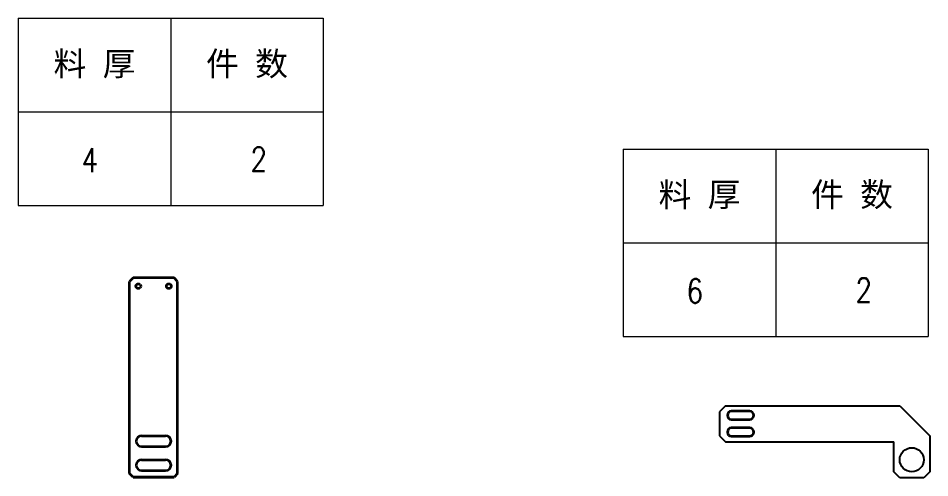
# Model space of a CAD drawing. Header units: millimetres. Extents: x 1333 to 190452, y -42879 to -5704.
# Drawn here: x 185146 to 185905, y -22188 to -21805 of the extents above; entities that cross this region are included whole.
import ezdxf
from ezdxf.enums import TextEntityAlignment as Align

# ---------------------------------------------------------------- set-up
doc = ezdxf.new("R2010")
doc.units = ezdxf.units.MM
doc.header["$LTSCALE"] = 0.5
doc.layers.add('标注线', color=3, linetype='Continuous', lineweight=18)
doc.layers.add('粗实线', color=7, linetype='Continuous', lineweight=35)
doc.styles.add('DIM', font='romans.shx', dxfattribs={"width": 0.8, "bigfont": 'bigfont.shx'})
doc.styles.get("Standard").update_dxf_attribs({"font": 'simplex.shx'})

# ---------------------------------------------------------------- blocks, each defined once
blk = doc.blocks.new('*T483')
at = {"color": 0, "linetype": 'ByBlock', "lineweight": -2, "transparency": 16777216}
for p, q in [((0, 0), (127, 0)), ((0, 0), (0, -78)), ((63.5, 0), (63.5, -78)), ((127, 0), (127, -78)), ((0, -39), (127, -39)), ((0, -78), (127, -78))]:
    blk.add_line(p, q, dxfattribs=at)
at = {"color": 0, "transparency": 16777216, "char_height": 10, "width": 60.5, "attachment_point": 5}
for s, insert in [('{\\fSimSun|b0|i0|c134|p2;料 厚}', (31.75, -19.5)), ('{\\fSimSun|b0|i0|c134|p2;件 数}', (95.25, -19.5))]:
    blk.add_mtext(s, dxfattribs=dict(at, insert=insert))
blk = doc.blocks.new('拆图参数')
blk.add_blockref('*T483', (-63.5, 78))
at = {"style": 'DIM', "width": 0.8}
blk.add_attdef('6', text='', height=10, dxfattribs=at).set_placement((-37.13, 18.91), align=Align.MIDDLE_LEFT)
blk.add_attdef('1', text='', height=10, dxfattribs=at).set_placement((36.65, 19.27), align=Align.MIDDLE_CENTER)

msp = doc.modelspace()

# ---------------------------------------------------------------- linework, layer by layer
for p, q in [((185735.227, -22127.617), (185730.227, -22132.617)), ((185730.227, -22132.617), (185730.227, -22152.617)), ((185880.267, -22127.617), (185905.267, -22152.617)), ((185875.267, -22182.617), (185875.267, -22157.617)), ((185905.267, -22152.617), (185905.267, -22182.617))]:
    msp.add_line(p, q)
at = {"ltscale": 0.244444}
msp.add_line((185735.227, -22127.617), (185880.267, -22127.617), dxfattribs=at)
at = {"ltscale": 0.119444}
for p, q in [((185730.227, -22152.617), (185735.227, -22157.617)), ((185735.227, -22157.617), (185875.267, -22157.617))]:
    msp.add_line(p, q, dxfattribs=at)
at = {"ltscale": 0.176777}
for p, q in [((185880.267, -22187.617), (185875.267, -22182.617)), ((185905.267, -22182.617), (185900.267, -22187.617))]:
    msp.add_line(p, q, dxfattribs=at)
at = {"ltscale": 0.5}
msp.add_line((185900.267, -22187.617), (185880.267, -22187.617), dxfattribs=at)
msp.add_circle((185890.267, -22172.617), 10)
at = {"layer": '粗实线', "ltscale": 0.106066}
for p, q in [((185241.927, -22021.112), (185238.927, -22024.112)), ((185278.927, -22024.112), (185275.927, -22021.112)), ((185241.927, -22187.112), (185238.927, -22184.112)), ((185278.927, -22184.112), (185275.927, -22187.112))]:
    msp.add_line(p, q, dxfattribs=at)
at = {"layer": '粗实线'}
for p, q in [((185238.927, -22141.112), (185238.927, -22024.112)), ((185275.927, -22021.112), (185241.927, -22021.112)), ((185278.927, -22141.112), (185278.927, -22024.112)), ((185238.927, -22184.112), (185238.927, -22141.112)), ((185278.927, -22184.112), (185278.927, -22141.112)), ((185248.927, -22152.612), (185268.927, -22152.612)), ((185248.927, -22161.612), (185268.927, -22161.612)), ((185248.927, -22172.612), (185268.927, -22172.612)), ((185241.927, -22187.112), (185275.927, -22187.112)), ((185275.927, -22187.112), (185241.927, -22187.112)), ((185248.927, -22181.612), (185268.927, -22181.612))]:
    msp.add_line(p, q, dxfattribs=at)
at = {"layer": '粗实线', "ltscale": 0.123833}
msp.add_line((185745.18, -22132.117), (185740.227, -22132.117), dxfattribs=at)
at = {"layer": '粗实线', "ltscale": 0.124997}
for p, q in [((185750.227, -22132.116), (185745.227, -22132.116)), ((185740.227, -22139.117), (185745.227, -22139.117))]:
    msp.add_line(p, q, dxfattribs=at)
at = {"layer": '粗实线', "ltscale": 0.125003}
for p, q in [((185755.227, -22132.116), (185750.227, -22132.116)), ((185745.227, -22139.116), (185750.227, -22139.116)), ((185755.227, -22146.116), (185750.227, -22146.116))]:
    msp.add_line(p, q, dxfattribs=at)
at = {"layer": '粗实线', "ltscale": 0.124175}
msp.add_line((185750.26, -22139.116), (185755.227, -22139.116), dxfattribs=at)
at = {"layer": '粗实线', "ltscale": 0.25}
for p, q in [((185750.227, -22146.116), (185740.227, -22146.117)), ((185740.227, -22153.117), (185755.227, -22153.116))]:
    msp.add_line(p, q, dxfattribs=at)
at = {"layer": '粗实线'}
for centre in [(185246.227, -22028.112), (185271.627, -22028.112)]:
    msp.add_circle(centre, 2, dxfattribs=at)
for centre, radius, start, end in [((185740.227, -22135.617), 3.5, 90.001736, 270.001736), ((185755.227, -22135.616), 3.5, 269.999952, 89.999952), ((185740.227, -22149.617), 3.5, 90.001736, 270.001736), ((185755.227, -22149.616), 3.5, 269.999952, 89.999952), ((185248.927, -22157.112), 4.5, 90, 270), ((185268.927, -22157.112), 4.5, 270, 90), ((185248.927, -22177.112), 4.5, 90, 270), ((185268.927, -22177.112), 4.5, 270, 90)]:
    msp.add_arc(centre, radius, start, end, dxfattribs=at)

# ---------------------------------------------------------------- block references
at = {"layer": '标注线', "xscale": 2, "yscale": 2, "zscale": 2}
for p, values in [((185273.18, -21961.008), {'1': '2', '6': '4'}), ((185776.998, -22069.931), {'1': '2', '6': '6'})]:
    msp.add_blockref('拆图参数', p, dxfattribs=at).add_auto_attribs(values)

doc.saveas('drawing.dxf')
